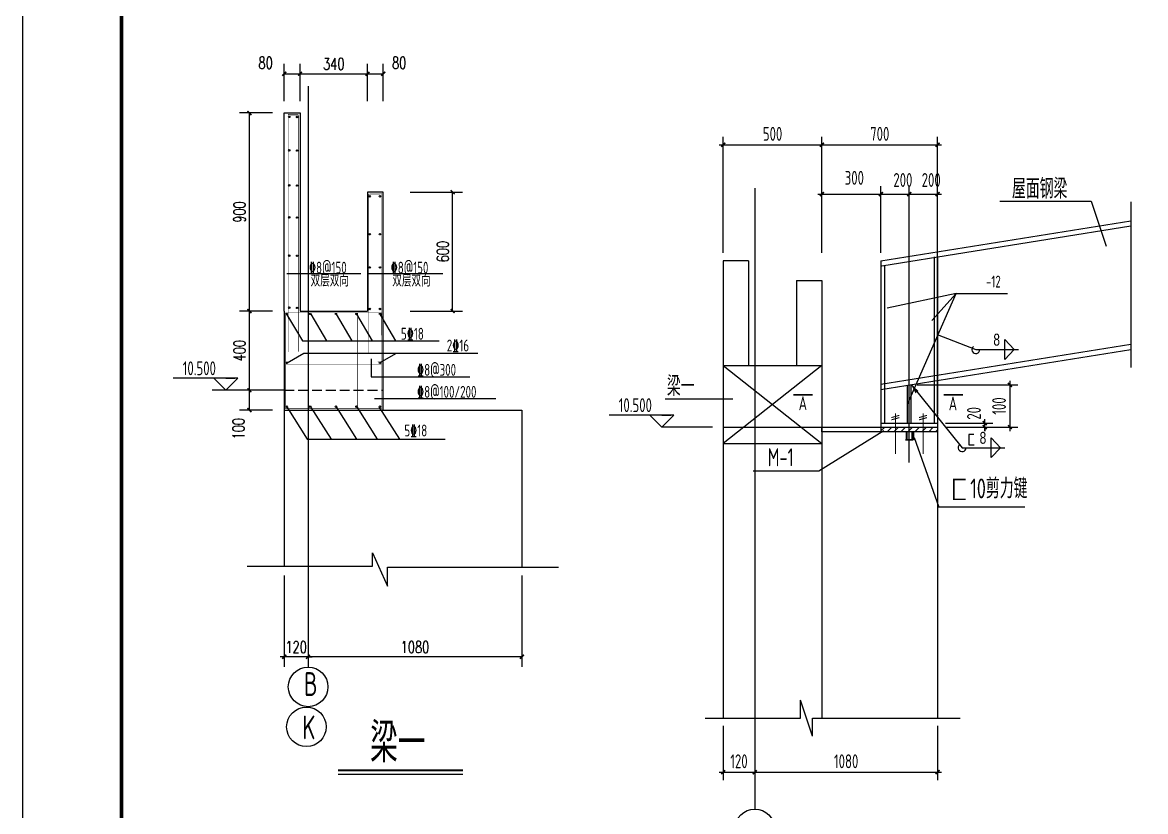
# Model space of a CAD drawing. Extents: x -73672 to 366960, y -527333 to 140666.
# Drawn here: x 185242 to 213593, y -413509 to -393588 of the extents above; entities that cross this region are included whole.
import ezdxf
from ezdxf.enums import TextEntityAlignment as Align

# ---------------------------------------------------------------- set-up
doc = ezdxf.new("R2010")
doc.units = 0
doc.header["$LTSCALE"] = 1000
doc.header["$MEASUREMENT"] = 0
doc.linetypes.add('CENTERR', pattern=[30, 25, -2, 1, -2])
doc.linetypes.add('DASH', pattern=[0.35, 0.25, -0.1])
for name, color, linetype in [('10', 7, 'Continuous'), ('116', 1, 'Continuous'), ('2', 2, 'CENTERR'), ('AXIS', 3, 'Continuous'), ('COLU_DE_TEXT', 7, 'Continuous'), ('DIM', 3, 'Continuous'), ('DOTE', 167, 'Continuous'), ('NUM', 3, 'Continuous'), ('PUB_DIM', 3, 'Continuous'), ('PUB_TEXT', 7, 'Continuous'), ('PUB_TITLE', 4, 'Continuous'), ('SYMB', 7, 'Continuous'), ('TEXT', 3, 'Continuous'), ('WALL', 9, 'Continuous'), ('建-尺寸', 3, 'Continuous'), ('文字', 7, 'Continuous')]:
    doc.layers.add(name, color=color, linetype=linetype)
doc.layers.add('Pkpm_层130', color=9, linetype='Continuous', lineweight=18)
doc.styles.add('A-DIM_T3', font='SIMPLEX', dxfattribs={"width": 0.705882, "bigfont": 'GBCBIG'})
doc.styles.add('ACC2', font='gas.shx', dxfattribs={"width": 0.7, "bigfont": 'Tssdchn.shx'})
doc.styles.add('CADF', font='Tssdeng.shx', dxfattribs={"width": 0.7, "bigfont": 'Tssdchn.shx'})
doc.styles.add('PkpmHz', font='Pkpmeng', dxfattribs={"width": 0.7, "bigfont": 'hztxt'})
doc.styles.add('TSSD_Dimension', font='Tssdeng.shx', dxfattribs={"width": 0.7, "bigfont": '1hztxt.shx'})
doc.styles.add('TSSD_Label', font='Tssdeng.shx', dxfattribs={"width": 0.7, "bigfont": 'hztxt.shx'})
doc.styles.add('TSSD_Rein', font='Tssdeng.shx', dxfattribs={"width": 0.7, "bigfont": 'hztxt.shx'})
doc.dimstyles.new('A-DIM-100', dxfattribs={"dimtxt": 297.5, "dimasz": 100, "dimexe": 250, "dimexo": 300, "dimgap": 100, "dimtad": 1, "dimdec": 0, "dimzin": 0, "dimdsep": 46, "dimtxsty": 'A-DIM_T3', "dimblk": 'ARCHTICK', "dimcen": 0.09, "dimclrt": 7, "dimazin": 2, "dimtfac": 1, "dimtdec": 0, "dimtix": 1, "dimtmove": 2, "dimatfit": 3, "dimfxl": 0, "dimtolj": 1, "dimtzin": 0, "dimarcsym": 0})
doc.dimstyles.new('TSSD_100_100$0', dxfattribs={"dimtxt": 350, "dimasz": 100, "dimexe": 200, "dimexo": 200, "dimgap": 100, "dimtad": 1, "dimdec": 0, "dimzin": 0, "dimdsep": 46, "dimtxsty": 'TSSD_Dimension', "dimblk": 'ARCHTICK', "dimcen": 0, "dimdle": 100, "dimclrt": 7, "dimadec": 0, "dimazin": 0, "dimtfac": 1, "dimtdec": 0, "dimtix": 1, "dimtmove": 2, "dimatfit": 3, "dimldrblk": 'ARCHTICK', "dimfxl": 0, "dimtolj": 1, "dimtzin": 0, "dimarcsym": 0})
doc.dimstyles.new('箭头', dxfattribs={"dimtxt": 3.5, "dimasz": 2.5, "dimexe": 1, "dimexo": 1, "dimgap": 1, "dimtad": 1, "dimdec": 0, "dimlfac": 100, "dimdsep": 46, "dimtxsty": 'CADF', "dimcen": 1, "dimclrd": 256, "dimclre": 256, "dimclrt": 256, "dimadec": 0, "dimazin": 0, "dimtfac": 1, "dimtdec": 0, "dimtix": 1, "dimtmove": 2, "dimatfit": 3, "dimfxl": 0, "dimlwd": -1, "dimlwe": -1, "dimarcsym": 0})

# ---------------------------------------------------------------- blocks, each defined once
blk = doc.blocks.new('_ArchTick')
at = {"color": 0, "linetype": 'ByBlock', "const_width": 0.4}
blk.add_lwpolyline([(-0.5, -0.5), (0.5, 0.5)], dxfattribs=at)
blk = doc.blocks.new('*D7706')
at = {"color": 0, "linetype": 'Continuous', "lineweight": -2}
for p, q in [((202932, -399403), (202932, -396475)), ((205424, -399403), (205424, -396475)), ((202832, -396675), (205524, -396675))]:
    blk.add_line(p, q, dxfattribs=at)
at = {"layer": 'Defpoints', "color": 0}
for p in [(205424, -396675), (202932, -399603), (205424, -399603)]:
    blk.add_point(p, dxfattribs=at)
at = {"color": 0, "linetype": 'ByBlock', "lineweight": -2, "xscale": 100, "yscale": 100, "zscale": 100, "rotation": 180}
blk.add_blockref('_ArchTick', (202932, -396675), dxfattribs=at)
at = {"color": 0, "linetype": 'ByBlock', "lineweight": -2, "xscale": 100, "yscale": 100, "zscale": 100}
blk.add_blockref('_ArchTick', (205424, -396675), dxfattribs=at)
at = {"color": 7, "insert": (204178, -396400), "char_height": 350, "attachment_point": 5, "style": 'TSSD_Dimension'}
blk.add_mtext('\\A1;500', dxfattribs=at)
blk = doc.blocks.new('*D7707')
at = {"color": 0, "linetype": 'Continuous', "lineweight": -2}
for p, q in [((205424, -399403), (205424, -396475)), ((208344, -401874), (208344, -396475)), ((205324, -396675), (208444, -396675))]:
    blk.add_line(p, q, dxfattribs=at)
at = {"layer": 'Defpoints', "color": 0}
for p in [(208344, -396675), (205424, -399603), (208344, -402074)]:
    blk.add_point(p, dxfattribs=at)
at = {"color": 0, "linetype": 'ByBlock', "lineweight": -2, "xscale": 100, "yscale": 100, "zscale": 100, "rotation": 180}
blk.add_blockref('_ArchTick', (205424, -396675), dxfattribs=at)
at = {"color": 0, "linetype": 'ByBlock', "lineweight": -2, "xscale": 100, "yscale": 100, "zscale": 100}
blk.add_blockref('_ArchTick', (208344, -396675), dxfattribs=at)
at = {"color": 7, "insert": (206884, -396400), "char_height": 350, "attachment_point": 5, "style": 'TSSD_Dimension'}
blk.add_mtext('\\A1;700', dxfattribs=at)
blk = doc.blocks.new('*D7708')
at = {"color": 0, "linetype": 'Continuous', "lineweight": -2}
for p, q in [((205424, -399403), (205424, -397722)), ((206914, -399403), (206914, -397722)), ((205324, -397922), (207014, -397922))]:
    blk.add_line(p, q, dxfattribs=at)
at = {"layer": 'Defpoints', "color": 0}
for p in [(206914, -397922), (205424, -399603), (206914, -399603)]:
    blk.add_point(p, dxfattribs=at)
at = {"color": 0, "linetype": 'ByBlock', "lineweight": -2, "xscale": 100, "yscale": 100, "zscale": 100, "rotation": 180}
blk.add_blockref('_ArchTick', (205424, -397922), dxfattribs=at)
at = {"color": 0, "linetype": 'ByBlock', "lineweight": -2, "xscale": 100, "yscale": 100, "zscale": 100}
blk.add_blockref('_ArchTick', (206914, -397922), dxfattribs=at)
at = {"color": 7, "insert": (206242, -397510), "char_height": 350, "attachment_point": 5, "style": 'TSSD_Dimension'}
blk.add_mtext('\\A1;300', dxfattribs=at)
blk = doc.blocks.new('*D7709')
at = {"layer": '10', "color": 0, "linetype": 'Continuous', "lineweight": -2}
for p, q in [((202932, -411349), (202932, -412715)), ((203728, -411539), (203728, -412715)), ((202832, -412515), (203828, -412515))]:
    blk.add_line(p, q, dxfattribs=at)
at = {"layer": 'Defpoints', "color": 0}
for p in [(202932, -411149), (203728, -411339), (203728, -412515)]:
    blk.add_point(p, dxfattribs=at)
at = {"layer": '10', "color": 0, "linetype": 'ByBlock', "lineweight": -2, "xscale": 100, "yscale": 100, "zscale": 100, "rotation": 180}
blk.add_blockref('_ArchTick', (202932, -412515), dxfattribs=at)
at = {"layer": '10', "color": 0, "linetype": 'ByBlock', "lineweight": -2, "xscale": 100, "yscale": 100, "zscale": 100}
blk.add_blockref('_ArchTick', (203728, -412515), dxfattribs=at)
at = {"layer": '10', "color": 7, "insert": (203330, -412240), "char_height": 350, "attachment_point": 5, "style": 'TSSD_Dimension'}
blk.add_mtext('\\A1;120', dxfattribs=at)
blk = doc.blocks.new('*D7710')
at = {"layer": '10', "color": 0, "linetype": 'Continuous', "lineweight": -2}
for p, q in [((208344, -411349), (208344, -412715)), ((203728, -411539), (203728, -412715)), ((203628, -412515), (208444, -412515))]:
    blk.add_line(p, q, dxfattribs=at)
at = {"layer": 'Defpoints', "color": 0}
for p in [(203728, -411339), (208344, -411149), (208344, -412515)]:
    blk.add_point(p, dxfattribs=at)
at = {"layer": '10', "color": 0, "linetype": 'ByBlock', "lineweight": -2, "xscale": 100, "yscale": 100, "zscale": 100, "rotation": 180}
blk.add_blockref('_ArchTick', (203728, -412515), dxfattribs=at)
at = {"layer": '10', "color": 0, "linetype": 'ByBlock', "lineweight": -2, "xscale": 100, "yscale": 100, "zscale": 100}
blk.add_blockref('_ArchTick', (208344, -412515), dxfattribs=at)
at = {"layer": '10', "color": 7, "insert": (206036, -412240), "char_height": 350, "attachment_point": 5, "style": 'TSSD_Dimension'}
blk.add_mtext('\\A1;1080', dxfattribs=at)
blk = doc.blocks.new('*D7711')
at = {"layer": '10', "color": 0, "linetype": 'Continuous', "lineweight": -2}
for p, q in [((206914, -398839), (206914, -397722)), ((207629, -398839), (207629, -397722)), ((206814, -397922), (207729, -397922))]:
    blk.add_line(p, q, dxfattribs=at)
at = {"layer": 'Defpoints', "color": 0}
for p in [(207629, -397922), (206914, -399039), (207629, -399039)]:
    blk.add_point(p, dxfattribs=at)
at = {"layer": '10', "color": 0, "linetype": 'ByBlock', "lineweight": -2, "xscale": 100, "yscale": 100, "zscale": 100, "rotation": 180}
blk.add_blockref('_ArchTick', (206914, -397922), dxfattribs=at)
at = {"layer": '10', "color": 0, "linetype": 'ByBlock', "lineweight": -2, "xscale": 100, "yscale": 100, "zscale": 100}
blk.add_blockref('_ArchTick', (207629, -397922), dxfattribs=at)
at = {"layer": '10', "color": 7, "insert": (207468, -397565), "char_height": 350, "attachment_point": 5, "style": 'TSSD_Dimension'}
blk.add_mtext('\\A1;200', dxfattribs=at)
blk = doc.blocks.new('*D7712')
at = {"layer": '10', "color": 0, "linetype": 'Continuous', "lineweight": -2}
for p, q in [((207829, -402738), (210370, -402738)), ((210170, -402638), (210170, -403903)), ((208544, -403803), (210370, -403803))]:
    blk.add_line(p, q, dxfattribs=at)
at = {"layer": 'Defpoints', "color": 0}
for p in [(207629, -402738), (208344, -403803), (210170, -403803)]:
    blk.add_point(p, dxfattribs=at)
at = {"layer": '10', "color": 0, "linetype": 'ByBlock', "lineweight": -2, "xscale": 100, "yscale": 100, "zscale": 100}
for p, rotation in [((210170, -402738), 90), ((210170, -403803), 270)]:
    blk.add_blockref('_ArchTick', p, dxfattribs=dict(at, rotation=rotation))
at = {"layer": '10', "color": 7, "insert": (209895, -403271), "char_height": 350, "attachment_point": 5, "rotation": 90, "style": 'TSSD_Dimension'}
blk.add_mtext('\\A1;100', dxfattribs=at)
blk = doc.blocks.new('*D7713')
at = {"layer": '10', "color": 0, "linetype": 'Continuous', "lineweight": -2}
for p, q in [((207629, -398839), (207629, -397722)), ((208344, -398839), (208344, -397722)), ((207529, -397922), (208444, -397922))]:
    blk.add_line(p, q, dxfattribs=at)
at = {"layer": 'Defpoints', "color": 0}
for p in [(208344, -397922), (207629, -399039), (208344, -399039)]:
    blk.add_point(p, dxfattribs=at)
at = {"layer": '10', "color": 0, "linetype": 'ByBlock', "lineweight": -2, "xscale": 100, "yscale": 100, "zscale": 100, "rotation": 180}
blk.add_blockref('_ArchTick', (207629, -397922), dxfattribs=at)
at = {"layer": '10', "color": 0, "linetype": 'ByBlock', "lineweight": -2, "xscale": 100, "yscale": 100, "zscale": 100}
blk.add_blockref('_ArchTick', (208344, -397922), dxfattribs=at)
at = {"layer": '10', "color": 7, "insert": (208183, -397565), "char_height": 350, "attachment_point": 5, "style": 'TSSD_Dimension'}
blk.add_mtext('\\A1;200', dxfattribs=at)
blk = doc.blocks.new('*D7714')
at = {"layer": '10', "color": 0, "linetype": 'Continuous', "lineweight": -2}
for p, q in [((208544, -403703), (209736, -403703)), ((209536, -403903), (209536, -403603)), ((209536, -403703), (209536, -403603)), ((208744, -403803), (209736, -403803)), ((209536, -403803), (209536, -403903))]:
    blk.add_line(p, q, dxfattribs=at)
at = {"layer": 'Defpoints', "color": 0}
for p in [(208344, -403703), (209536, -403703), (208544, -403803)]:
    blk.add_point(p, dxfattribs=at)
at = {"layer": '10', "color": 0, "linetype": 'ByBlock', "lineweight": -2, "xscale": 100, "yscale": 100, "zscale": 100}
for p, rotation in [((209536, -403703), 270), ((209536, -403803), 90)]:
    blk.add_blockref('_ArchTick', p, dxfattribs=dict(at, rotation=rotation))
at = {"layer": '10', "color": 7, "insert": (209261, -403456), "char_height": 350, "attachment_point": 5, "rotation": 90, "style": 'TSSD_Dimension'}
blk.add_mtext('\\A1;20', dxfattribs=at)
blk = doc.blocks.new('*D8794')
at = {"layer": 'Defpoints', "color": 0}
for p in [(190971, -402873), (191851, -402873), (191851, -403373)]:
    blk.add_point(p, dxfattribs=at)
at = {"layer": '建-尺寸', "color": 0, "lineweight": -2}
for p, q in [((191551, -402873), (190721, -402873)), ((190971, -403373), (190971, -402873)), ((191551, -403373), (190721, -403373))]:
    blk.add_line(p, q, dxfattribs=at)
at = {"layer": '建-尺寸', "color": 0, "linetype": 'ByBlock', "lineweight": -2, "xscale": 100, "yscale": 100, "zscale": 100}
for p, rotation in [((190971, -402873), 90), ((190971, -403373), 270)]:
    blk.add_blockref('_ArchTick', p, dxfattribs=dict(at, rotation=rotation))
at = {"layer": '建-尺寸', "color": 7, "insert": (190696, -403843), "char_height": 297.5, "attachment_point": 5, "rotation": 90, "style": 'A-DIM_T3'}
blk.add_mtext('\\A1;100', dxfattribs=at)
blk = doc.blocks.new('*D8795')
at = {"layer": 'Defpoints', "color": 0}
for p in [(190971, -400873), (191851, -400873), (191851, -402873)]:
    blk.add_point(p, dxfattribs=at)
at = {"layer": '建-尺寸', "color": 0, "lineweight": -2}
for p, q in [((191551, -400873), (190721, -400873)), ((190971, -402873), (190971, -400873)), ((191551, -402873), (190721, -402873))]:
    blk.add_line(p, q, dxfattribs=at)
at = {"layer": '建-尺寸', "color": 0, "linetype": 'ByBlock', "lineweight": -2, "xscale": 100, "yscale": 100, "zscale": 100}
for p, rotation in [((190971, -400873), 90), ((190971, -402873), 270)]:
    blk.add_blockref('_ArchTick', p, dxfattribs=dict(at, rotation=rotation))
at = {"layer": '建-尺寸', "color": 7, "insert": (190722, -401873), "char_height": 297.5, "attachment_point": 5, "rotation": 90, "style": 'A-DIM_T3'}
blk.add_mtext('\\A1;400', dxfattribs=at)
blk = doc.blocks.new('*D8796')
at = {"layer": 'Defpoints', "color": 0}
for p in [(190971, -395873), (191851, -395873), (191851, -400873)]:
    blk.add_point(p, dxfattribs=at)
at = {"layer": '建-尺寸', "color": 0, "lineweight": -2}
for p, q in [((191551, -395873), (190721, -395873)), ((190971, -400873), (190971, -395873)), ((191551, -400873), (190721, -400873))]:
    blk.add_line(p, q, dxfattribs=at)
at = {"layer": '建-尺寸', "color": 0, "linetype": 'ByBlock', "lineweight": -2, "xscale": 100, "yscale": 100, "zscale": 100}
for p, rotation in [((190971, -395873), 90), ((190971, -400873), 270)]:
    blk.add_blockref('_ArchTick', p, dxfattribs=dict(at, rotation=rotation))
at = {"layer": '建-尺寸', "color": 7, "insert": (190722, -398373), "char_height": 297.5, "attachment_point": 5, "rotation": 90, "style": 'A-DIM_T3'}
blk.add_mtext('\\A1;900', dxfattribs=at)
blk = doc.blocks.new('*D8797')
at = {"layer": 'Defpoints', "color": 0}
for p in [(192251, -394883), (191851, -395873), (192251, -395873)]:
    blk.add_point(p, dxfattribs=at)
at = {"layer": '建-尺寸', "color": 0, "lineweight": -2}
for p, q in [((191851, -395573), (191851, -394633)), ((192251, -395573), (192251, -394633)), ((191851, -394883), (192251, -394883))]:
    blk.add_line(p, q, dxfattribs=at)
at = {"layer": '建-尺寸', "color": 0, "linetype": 'ByBlock', "lineweight": -2, "xscale": 100, "yscale": 100, "zscale": 100, "rotation": 180}
blk.add_blockref('_ArchTick', (191851, -394883), dxfattribs=at)
at = {"layer": '建-尺寸', "color": 0, "linetype": 'ByBlock', "lineweight": -2, "xscale": 100, "yscale": 100, "zscale": 100}
blk.add_blockref('_ArchTick', (192251, -394883), dxfattribs=at)
at = {"layer": '建-尺寸', "color": 7, "insert": (191381, -394608), "char_height": 297.5, "attachment_point": 5, "style": 'A-DIM_T3'}
blk.add_mtext('\\A1;80', dxfattribs=at)
blk = doc.blocks.new('*D8798')
at = {"layer": 'Defpoints', "color": 0}
for p in [(193951, -394883), (192251, -395873), (193951, -395873)]:
    blk.add_point(p, dxfattribs=at)
at = {"layer": '建-尺寸', "color": 0, "lineweight": -2}
for p, q in [((192251, -395573), (192251, -394633)), ((193951, -395573), (193951, -394633)), ((192251, -394883), (193951, -394883))]:
    blk.add_line(p, q, dxfattribs=at)
at = {"layer": '建-尺寸', "color": 0, "linetype": 'ByBlock', "lineweight": -2, "xscale": 100, "yscale": 100, "zscale": 100, "rotation": 180}
blk.add_blockref('_ArchTick', (192251, -394883), dxfattribs=at)
at = {"layer": '建-尺寸', "color": 0, "linetype": 'ByBlock', "lineweight": -2, "xscale": 100, "yscale": 100, "zscale": 100}
blk.add_blockref('_ArchTick', (193951, -394883), dxfattribs=at)
at = {"layer": '建-尺寸', "color": 7, "insert": (193101, -394635), "char_height": 297.5, "attachment_point": 5, "style": 'A-DIM_T3'}
blk.add_mtext('\\A1;340', dxfattribs=at)
blk = doc.blocks.new('*D8799')
at = {"layer": 'Defpoints', "color": 0}
for p in [(194351, -394883), (193951, -395873), (194351, -395873)]:
    blk.add_point(p, dxfattribs=at)
at = {"layer": '建-尺寸', "color": 0, "lineweight": -2}
for p, q in [((193951, -395573), (193951, -394633)), ((194351, -395573), (194351, -394633)), ((193951, -394883), (194351, -394883))]:
    blk.add_line(p, q, dxfattribs=at)
at = {"layer": '建-尺寸', "color": 0, "linetype": 'ByBlock', "lineweight": -2, "xscale": 100, "yscale": 100, "zscale": 100, "rotation": 180}
blk.add_blockref('_ArchTick', (193951, -394883), dxfattribs=at)
at = {"layer": '建-尺寸', "color": 0, "linetype": 'ByBlock', "lineweight": -2, "xscale": 100, "yscale": 100, "zscale": 100}
blk.add_blockref('_ArchTick', (194351, -394883), dxfattribs=at)
at = {"layer": '建-尺寸', "color": 7, "insert": (194751, -394608), "char_height": 297.5, "attachment_point": 5, "style": 'A-DIM_T3'}
blk.add_mtext('\\A1;80', dxfattribs=at)
blk = doc.blocks.new('*D8800')
at = {"layer": 'Defpoints', "color": 0}
for p in [(192451, -407250), (197851, -407250), (192451, -409603)]:
    blk.add_point(p, dxfattribs=at)
at = {"layer": '建-尺寸', "color": 0, "lineweight": -2}
for p, q in [((192451, -407550), (192451, -409853)), ((197851, -407550), (197851, -409853)), ((197851, -409603), (192451, -409603))]:
    blk.add_line(p, q, dxfattribs=at)
at = {"layer": '建-尺寸', "color": 0, "linetype": 'ByBlock', "lineweight": -2, "xscale": 100, "yscale": 100, "zscale": 100, "rotation": 180}
blk.add_blockref('_ArchTick', (192451, -409603), dxfattribs=at)
at = {"layer": '建-尺寸', "color": 0, "linetype": 'ByBlock', "lineweight": -2, "xscale": 100, "yscale": 100, "zscale": 100}
blk.add_blockref('_ArchTick', (197851, -409603), dxfattribs=at)
at = {"layer": '建-尺寸', "color": 7, "insert": (195151, -409355), "char_height": 297.5, "attachment_point": 5, "style": 'A-DIM_T3'}
blk.add_mtext('\\A1;1080', dxfattribs=at)
blk = doc.blocks.new('*D8801')
at = {"layer": 'Defpoints', "color": 0}
for p in [(191851, -407250), (192451, -407250), (191851, -409603)]:
    blk.add_point(p, dxfattribs=at)
at = {"layer": '建-尺寸', "color": 0, "lineweight": -2}
for p, q in [((191851, -407550), (191851, -409853)), ((192451, -407550), (192451, -409853)), ((191851, -409603), (191751, -409603)), ((192451, -409603), (191851, -409603)), ((192451, -409603), (192551, -409603))]:
    blk.add_line(p, q, dxfattribs=at)
at = {"layer": '建-尺寸', "color": 0, "linetype": 'ByBlock', "lineweight": -2, "xscale": 100, "yscale": 100, "zscale": 100}
blk.add_blockref('_ArchTick', (191851, -409603), dxfattribs=at)
at = {"layer": '建-尺寸', "color": 0, "linetype": 'ByBlock', "lineweight": -2, "xscale": 100, "yscale": 100, "zscale": 100, "rotation": 180}
blk.add_blockref('_ArchTick', (192451, -409603), dxfattribs=at)
at = {"layer": '建-尺寸', "color": 7, "insert": (192151, -409355), "char_height": 297.5, "attachment_point": 5, "style": 'A-DIM_T3'}
blk.add_mtext('\\A1;120', dxfattribs=at)
blk = doc.blocks.new('*D8918')
at = {"layer": 'Defpoints', "color": 0}
for p in [(194730, -397873), (196102, -397873), (194730, -400873)]:
    blk.add_point(p, dxfattribs=at)
at = {"layer": '建-尺寸', "color": 0, "lineweight": -2}
for p, q in [((195030, -397873), (196352, -397873)), ((196102, -400873), (196102, -397873)), ((195030, -400873), (196352, -400873))]:
    blk.add_line(p, q, dxfattribs=at)
at = {"layer": '建-尺寸', "color": 0, "linetype": 'ByBlock', "lineweight": -2, "xscale": 100, "yscale": 100, "zscale": 100}
for p, rotation in [((196102, -397873), 90), ((196102, -400873), 270)]:
    blk.add_blockref('_ArchTick', p, dxfattribs=dict(at, rotation=rotation))
at = {"layer": '建-尺寸', "color": 7, "insert": (195853, -399373), "char_height": 297.5, "attachment_point": 5, "rotation": 90, "style": 'A-DIM_T3'}
blk.add_mtext('\\A1;600', dxfattribs=at)

msp = doc.modelspace()

# ---------------------------------------------------------------- hatches: boundary and pattern name
h = msp.add_hatch(color=0)
h.dxf.hatch_style = 1
h.paths.add_polyline_path([(191994.05, -395970.39, 1), (191957.2, -395970.39, 1)])
h = msp.add_hatch(color=0)
h.dxf.hatch_style = 1
h.paths.add_polyline_path([(192193.2, -395975.63, 1), (192156.35, -395975.63, 1)])
h = msp.add_hatch(color=0)
h.dxf.hatch_style = 1
h.paths.add_polyline_path([(191994.05, -396815.61, 1), (191957.2, -396815.61, 1)])
h = msp.add_hatch(color=0)
h.dxf.hatch_style = 1
h.paths.add_polyline_path([(192193.2, -396820.85, 1), (192156.35, -396820.85, 1)])
h = msp.add_hatch(color=0)
h.dxf.hatch_style = 1
h.paths.add_polyline_path([(191994.05, -397701.08, 1), (191957.2, -397701.08, 1)])
h = msp.add_hatch(color=0)
h.dxf.hatch_style = 1
h.paths.add_polyline_path([(192193.2, -397706.32, 1), (192156.35, -397706.32, 1)])
h = msp.add_hatch(color=0)
h.dxf.hatch_style = 1
h.paths.add_polyline_path([(194028.42, -397977.34, 1), (193991.57, -397977.34, 1)])
h = msp.add_hatch(color=0)
h.dxf.hatch_style = 1
h.paths.add_polyline_path([(194284.32, -397977.34, 1), (194247.46, -397977.34, 1)])
h = msp.add_hatch(color=0)
h.dxf.hatch_style = 1
h.paths.add_polyline_path([(191994.05, -398507.86, 1), (191957.2, -398507.86, 1)])
h = msp.add_hatch(color=0)
h.dxf.hatch_style = 1
h.paths.add_polyline_path([(192193.2, -398513.1, 1), (192156.35, -398513.1, 1)])
h = msp.add_hatch(color=0)
h.dxf.hatch_style = 1
h.paths.add_polyline_path([(194028.42, -398933.91, 1), (193991.57, -398933.91, 1)])
h = msp.add_hatch(color=0)
h.dxf.hatch_style = 1
h.paths.add_polyline_path([(194284.32, -398933.91, 1), (194247.46, -398933.91, 1)])
h = msp.add_hatch(color=0)
h.dxf.hatch_style = 1
h.paths.add_polyline_path([(191994.05, -399473.83, 1), (191957.2, -399473.83, 1)])
h = msp.add_hatch(color=0)
h.dxf.hatch_style = 1
h.paths.add_polyline_path([(192193.2, -399479.07, 1), (192156.35, -399479.07, 1)])
h = msp.add_hatch(color=0)
h.dxf.hatch_style = 1
h.paths.add_polyline_path([(194028.42, -399772.42, 1), (193991.57, -399772.42, 1)])
h = msp.add_hatch(color=0)
h.dxf.hatch_style = 1
h.paths.add_polyline_path([(194284.32, -399772.42, 1), (194247.46, -399772.42, 1)])
h = msp.add_hatch(color=0)
h.dxf.hatch_style = 1
h.paths.add_polyline_path([(191994.05, -400788.21, 1), (191957.2, -400788.21, 1)])
h = msp.add_hatch(color=0)
h.dxf.hatch_style = 1
h.paths.add_polyline_path([(192193.2, -400793.45, 1), (192156.35, -400793.45, 1)])
h = msp.add_hatch(color=0)
h.dxf.hatch_style = 1
h.paths.add_polyline_path([(194028.42, -400820.56, 1), (193991.57, -400820.56, 1)])
h = msp.add_hatch(color=0)
h.dxf.hatch_style = 1
h.paths.add_polyline_path([(194284.32, -400820.56, 1), (194247.46, -400820.56, 1)])
h = msp.add_hatch(color=0)
h.dxf.hatch_style = 1
h.paths.add_polyline_path([(191931.16, -400945.43, 1), (191894.31, -400945.43, 1)])
h = msp.add_hatch(color=0)
h.dxf.hatch_style = 1
h.paths.add_polyline_path([(192523.44, -400945.43, 1), (192486.59, -400945.43, 1)])
h = msp.add_hatch(color=0)
h.dxf.hatch_style = 1
h.paths.add_polyline_path([(193173.29, -400945.43, 1), (193136.44, -400945.43, 1)])
h = msp.add_hatch(color=0)
h.dxf.hatch_style = 1
h.paths.add_polyline_path([(193692.12, -400945.43, 1), (193655.27, -400945.43, 1)])
h = msp.add_hatch(color=0)
h.dxf.hatch_style = 1
h.paths.add_polyline_path([(194284.32, -400945.43, 1), (194247.46, -400945.43, 1)])
h = msp.add_hatch(color=0)
h.dxf.hatch_style = 1
h.paths.add_polyline_path([(191931.16, -402180.67, 1), (191894.31, -402180.67, 1)])
h = msp.add_hatch(color=0)
h.dxf.hatch_style = 1
h.paths.add_polyline_path([(194284.32, -402180.67, 1), (194247.46, -402180.67, 1)])
h = msp.add_hatch(color=0)
h.dxf.hatch_style = 1
h.paths.add_polyline_path([(191931.16, -403287.5, 1), (191894.31, -403287.5, 1)])
h = msp.add_hatch(color=0)
h.dxf.hatch_style = 1
h.paths.add_polyline_path([(192523.44, -403287.5, 1), (192486.59, -403287.5, 1)])
h = msp.add_hatch(color=0)
h.dxf.hatch_style = 1
h.paths.add_polyline_path([(193173.29, -403287.5, 1), (193136.44, -403287.5, 1)])
h = msp.add_hatch(color=0)
h.dxf.hatch_style = 1
h.paths.add_polyline_path([(193692.12, -403287.5, 1), (193655.27, -403287.5, 1)])
h = msp.add_hatch(color=0)
h.dxf.hatch_style = 1
h.paths.add_polyline_path([(194284.32, -403287.5, 1), (194247.46, -403287.5, 1)])
at = {"linetype": 'Continuous'}
h = msp.add_hatch(dxfattribs=at)
h.set_pattern_fill('ANSI31', color=3, scale=39, style=0)
h.set_pattern_definition([(45, (-915393.07, -247166.04), (-87.557497, 87.557497), [])])
h.paths.add_polyline_path([(208344.04, -403803.16), (206914.04, -403803.16), (206914.04, -403919.97), (208344.04, -403919.97)])

# ---------------------------------------------------------------- linework, layer by layer
at = {"color": 1}
msp.add_line((192451.43, -395193.33), (192451.43, -409030.22), dxfattribs=at)
at = {"color": 0}
for p, q in [((191851.43, -400872.77), (191851.43, -395872.77)), ((191851.43, -395872.77), (192251.43, -395872.77)), ((192251.43, -395872.77), (192251.43, -400872.77)), ((194351.43, -397872.77), (193951.43, -397872.77)), ((193951.43, -397872.77), (193951.43, -400872.77)), ((194351.43, -400872.77), (194351.43, -397872.77)), ((208344.04, -402737.94), (208344.04, -398839.11)), ((191917.75, -399923.53), (193787.44, -399923.53)), ((193980.49, -399923.53), (195850.18, -399923.53)), ((208812.14, -400429.48), (207074.54, -400797.97)), ((207584.04, -403225.79), (208812.14, -400429.48)), ((191851.43, -400872.77), (191851.43, -403372.77)), ((192251.43, -400872.77), (193951.43, -400872.77)), ((194351.43, -403372.77), (194351.43, -400872.77)), ((191907.37, -400954.21), (192306.98, -401625.68)), ((192520.54, -400954.21), (192920.14, -401625.68)), ((193159.9, -400954.21), (193559.5, -401625.68)), ((193673.49, -400954.21), (194073.09, -401625.68)), ((194260.45, -400954.21), (194660.05, -401625.68)), ((192306.98, -401625.68), (195764.52, -401625.68)), ((191923.2, -402176.9), (192349, -401934.52)), ((192349, -401934.52), (196741.57, -401934.52)), ((194255.31, -402176.9), (194681.11, -401934.52)), ((194043.24, -402083.76), (194043.24, -402534.46)), ((202932.05, -402246.89), (205424.24, -402246.89)), ((205424.24, -402246.89), (202932.05, -404219.06)), ((202932.05, -402246.89), (205424.24, -404219.06)), ((194043.24, -402534.46), (196532.57, -402534.46)), ((194127.09, -403084.74), (197187.66, -403084.74)), ((203173.66, -403100.94), (201469.81, -403100.94)), ((191851.43, -403372.77), (194351.43, -403372.77)), ((191851.43, -403372.77), (191851.43, -407312.78)), ((191913.74, -403292.81), (192430.77, -404106.91)), ((192514.78, -403292.81), (193031.81, -404106.91)), ((193158.76, -403292.81), (193675.79, -404106.91)), ((193680.98, -403292.81), (194198.01, -404106.91)), ((194239.1, -403292.81), (194756.13, -404106.91)), ((194351.43, -403372.77), (197851.43, -403372.77)), ((197851.43, -403372.77), (197851.43, -407335.52)), ((202658.14, -403803.16), (201383.91, -403803.16)), ((202932.05, -403803.16), (206914.04, -403803.16)), ((206914.04, -403803.16), (206914.04, -403919.97)), ((192430.77, -404106.91), (195910.92, -404106.91)), ((202932.05, -404219.06), (205424.24, -404219.06)), ((194078.36, -407312.78), (194078.36, -406977.37)), ((194078.36, -406977.37), (194454.01, -407822.59)), ((190912.14, -407312.78), (194078.36, -407312.78)), ((194454.01, -407822.59), (194454.01, -407335.52)), ((194454.01, -407335.52), (198775.91, -407335.52))]:
    msp.add_line(p, q, dxfattribs=at)
at = {"color": 3, "linetype": 'Continuous'}
for p, q in [((209918.13, -398100.33), (212223.3, -398100.33)), ((212223.3, -398100.33), (212602.76, -399238)), ((213219.56, -398117.29), (213219.56, -402296.9)), ((206914.04, -399603.16), (213219.56, -398594.47)), ((206934.72, -399731.51), (213219.56, -398726.15)), ((202932.05, -399603.16), (202932.05, -411149.15)), ((203572.05, -399603.16), (202932.05, -399603.16)), ((203572.05, -399603.16), (203572.05, -402246.89)), ((206914.04, -399603.16), (206914.04, -403803.16)), ((204784.24, -400106.27), (204784.24, -402246.89)), ((204784.24, -400106.27), (205424.24, -400106.27)), ((205424.24, -400106.27), (205424.24, -403803.16)), ((205424.24, -400106.27), (205424.24, -411149.15)), ((206914.04, -402721.49), (213219.56, -401712.79)), ((206914.04, -402853.16), (213219.56, -401844.47)), ((207584.04, -403703.16), (207584.04, -402748.42)), ((207674.04, -403703.16), (207674.04, -402727.47)), ((208344.04, -403503.16), (208344.04, -402622.72)), ((206914.04, -403703.16), (208344.04, -403703.16)), ((208344.04, -403503.16), (208344.04, -411149.15)), ((205424.24, -403803.16), (208344.04, -403803.16))]:
    msp.add_line(p, q, dxfattribs=at)
for p, q in [((206914.04, -399734.84), (206914.04, -402721.49)), ((207004.04, -399734.84), (207004.04, -403703.16)), ((208254.04, -399504.4), (208254.04, -403703.16)), ((208344.04, -399504.4), (208344.04, -403472.72)), ((208201.1, -401115.15), (208812.14, -400429.48)), ((208812.14, -400429.48), (210104.94, -400429.48))]:
    msp.add_line(p, q)
at = {"color": 0, "const_width": 10}
for points in [[(192210.03, -395907.35), (191948, -395907.35), (191948, -401903.85)], [(191995.61, -395939.04), (192215.07, -395939.04), (192215.07, -401901.5)], [(194275.27, -397925.49), (193980.49, -397925.49), (193980.49, -401921.57)], [(194008.43, -397904.98), (194313.04, -397904.98), (194313.04, -401490.68)], [(192472.47, -400917.41), (192472.47, -403330.29)], [(193704.43, -400917.41), (193704.43, -403330.29)], [(191885.06, -402153.47), (191975.43, -402153.47)], [(191896.01, -402215.73), (194303.78, -402215.73)], [(194212.47, -402153.47), (194302.83, -402153.47)]]:
    msp.add_lwpolyline(points, dxfattribs=at)
msp.add_lwpolyline([(191886.52, -400921.44), (191886.52, -403338.52), (194303.78, -403338.52), (194303.78, -400921.44), (191886.52, -400921.44)], close=True, dxfattribs=at)
at = {"color": 3, "linetype": 'Continuous', "const_width": 26}
for points in [[(207277.81, -403453.93), (207277.81, -404485.37)], [(207976.11, -403453.93), (207976.11, -404485.37)], [(207177.42, -403620.25), (207378.2, -403563.59)], [(207177.43, -403563.21), (207378.2, -403506.56)], [(207875.72, -403620.25), (208076.5, -403563.59)], [(207875.73, -403563.21), (208076.5, -403506.56)]]:
    msp.add_lwpolyline(points, dxfattribs=at)
at = {"color": 3, "linetype": 'Continuous'}
msp.add_lwpolyline([(205424.24, -403803.16), (208344.04, -403803.16), (208344.04, -403919.97), (205424.24, -403919.97)], close=True, dxfattribs=at)
at = {"color": 0}
for centre in [(191975.63, -395970.39), (192174.77, -395975.63), (191975.63, -396815.61), (192174.77, -396820.85), (191975.63, -397701.08), (192174.77, -397706.32), (194010, -397977.34), (194265.89, -397977.34), (191975.63, -398507.86), (192174.77, -398513.1), (194010, -398933.91), (194265.89, -398933.91), (191975.63, -399473.83), (192174.77, -399479.07), (194010, -399772.42), (194265.89, -399772.42), (191975.63, -400788.21), (192174.77, -400793.45), (194010, -400820.56), (194265.89, -400820.56), (191912.74, -400945.43), (192505.02, -400945.43), (193154.86, -400945.43), (193673.69, -400945.43), (194265.89, -400945.43), (191912.74, -402180.67), (194265.89, -402180.67), (191912.74, -403287.5), (192505.02, -403287.5), (193154.86, -403287.5), (193673.69, -403287.5), (194265.89, -403287.5)]:
    msp.add_circle(centre, 18.43, dxfattribs=at)
at = {"color": 0, "linetype": 'ByBlock', "lineweight": -2}
for centre in [(192452.76, -410362.02), (192409.83, -411370.92), (203728.26, -413944.82)]:
    msp.add_circle(centre, 500, dxfattribs=at)
at = {"layer": '10', "color": 3, "linetype": 'Continuous'}
for p, q in [((205348.44, -404903.35), (206982.95, -403885.92)), ((209261.96, -403991.52), (209135.05, -403991.52)), ((209135.05, -403991.52), (209135.05, -404251.13)), ((209135.05, -404251.13), (209269.89, -404251.13))]:
    msp.add_line(p, q, dxfattribs=at)
msp.add_lwpolyline([(207674.04, -402730.69, 0, 100, 0), (207823.13, -402917.85, 30, 30, 0)], format="xyseb", dxfattribs=at)
at = {"layer": '10', "color": 3, "linetype": 'Continuous', "const_width": 39}
for points in [[(204705.35, -402986.47), (205192.87, -402986.47)], [(208494.21, -402986.47), (208981.73, -402986.47)]]:
    msp.add_lwpolyline(points, dxfattribs=at)
at = {"layer": '10', "color": 3, "linetype": 'Continuous'}
for centre in [(209310.98, -401845.57, 100), (208964.83, -404323.98)]:
    msp.add_arc(centre, 100, 128.540159, 0, dxfattribs=at)
at = {"layer": '116', "const_width": 45, "elevation": -295}
for points in [[(207562.91, -403925.09), (207562.91, -404125.09)], [(207702.91, -403925.09), (207702.91, -404125.09)], [(207732.91, -403925.09), (207732.91, -404125.09)], [(207532.91, -404125.09), (207732.91, -404125.09)]]:
    msp.add_lwpolyline(points, dxfattribs=at)
at = {"layer": '2'}
for p, q in [((210045.21, -401595.57, 100), (210275.6, -401845.57, 100)), ((210045.21, -402095.57, 100), (210045.21, -401595.57, 100)), ((210045.21, -402095.57, 100), (210275.6, -401845.57, 100)), ((209699.07, -404073.98), (209929.46, -404323.98)), ((209699.07, -404573.98), (209699.07, -404073.98)), ((209699.07, -404573.98), (209929.46, -404323.98))]:
    msp.add_line(p, q, dxfattribs=at)
at = {"layer": 'AXIS', "color": 3, "linetype": 'Continuous'}
for p, q in [((203688.98, -404903.35), (205348.44, -404903.35)), ((204884.22, -411149.15), (204884.22, -410694.76)), ((205187.39, -411603.53), (204884.22, -410694.76)), ((202477.78, -411149.15), (204884.22, -411149.15)), ((205187.39, -411149.15), (208915.57, -411149.15)), ((205187.39, -411603.53), (205187.39, -411149.15))]:
    msp.add_line(p, q, dxfattribs=at)
at = {"layer": 'DOTE'}
for p, q in [((203728.26, -397771.83), (203728.26, -413444.82)), ((207629.04, -404695.99), (207629.04, -397794.28))]:
    msp.add_line(p, q, dxfattribs=at)
at = {"layer": 'NUM'}
msp.add_line((193209.15, -412568.98), (196359.91, -412568.98), dxfattribs=at)
at = {"layer": 'NUM', "const_width": 50}
msp.add_lwpolyline([(193209.15, -412468.98), (196359.91, -412468.98)], dxfattribs=at)
at = {"layer": 'PUB_DIM', "lineweight": -3, "ltscale": 1.5}
for p, q in [((190679.61, -402570.37), (189045.81, -402570.37)), ((190074.81, -402570.37), (190377.21, -402872.77)), ((190377.21, -402570.37), (190604.73, -402570.37)), ((190377.21, -402872.77), (190679.61, -402570.37)), ((191851.43, -402872.77), (190031.42, -402872.77)), ((201686.31, -403500.76), (200052.52, -403500.76)), ((201081.51, -403500.76), (201383.91, -403803.16)), ((201383.91, -403500.76), (201611.43, -403500.76)), ((201383.91, -403803.16), (201686.31, -403500.76))]:
    msp.add_line(p, q, dxfattribs=at)
at = {"layer": 'PUB_DIM', "const_width": 40}
msp.add_lwpolyline([(209053.55, -405126.49), (208753.55, -405126.49), (208753.55, -405626.49), (209053.55, -405626.49)], dxfattribs=at)
at = {"layer": 'PUB_TITLE'}
msp.add_lwpolyline([(185241.64, -443233.5), (333941.64, -443233.5), (333941.64, -359133.5), (185241.64, -359133.5)], close=True, dxfattribs=at)
at = {"layer": 'PUB_TITLE', "const_width": 100}
msp.add_lwpolyline([(187741.64, -442233.5), (332941.64, -442233.5), (332941.64, -360133.5), (187741.64, -360133.5)], close=True, dxfattribs=at)
at = {"layer": 'WALL', "linetype": 'DASH'}
msp.add_line((191851.43, -402872.77), (194351.43, -402872.77), dxfattribs=at)
at = {"layer": '文字'}
for p in [(207753.8, -404063.72), (210546.48, -405822.67)]:
    msp.add_line(p, (208378.8, -405822.67), dxfattribs=at)

# ---------------------------------------------------------------- texts
at = {"layer": 'COLU_DE_TEXT', "style": 'TSSD_Rein', "width": 0.7}
for s, p in [('B', (192350.04, -410589.82)), ('K', (192307.1, -411684.58))]:
    msp.add_text(s, height=600, dxfattribs=at).set_placement(p)
at = {"layer": 'NUM', "style": 'TSSD_Label', "width": 0.7}
msp.add_text('梁一', height=1000, dxfattribs=at).set_placement((194717.49, -411718.98), align=Align.MIDDLE)
at = {"layer": 'Pkpm_层130', "style": 'PkpmHz', "width": 0.7}
for s, p in [('屋面钢梁', (210220.03, -398034.8)), ('梁一', (201510.29, -403017.76)), ('10剪力键', (209167.24, -405602.12))]:
    msp.add_text(s, height=500, dxfattribs=at).set_placement(p)
at = {"layer": 'PUB_TEXT', "style": 'TSSD_Dimension', "width": 0.7}
for p in [(189706.96, -402318.96), (200713.67, -403249.36)]:
    msp.add_text('10.500', height=350, dxfattribs=at).set_placement(p, align=Align.MIDDLE)
for s, height, p in [('A', 350, (204837.5, -403375.91)), ('A', 350, (208626.36, -403381.52)), ('M-1', 455, (204054.49, -404792.6))]:
    msp.add_text(s, height=height, dxfattribs=at).set_placement(p)
at = {"layer": 'SYMB', "style": 'ACC2', "width": 0.75}
for p in [(209751.59, -401745.57, 100), (209405.45, -404223.98)]:
    msp.add_text('8', height=300, dxfattribs=at).set_placement(p)
at = {"layer": 'TEXT', "style": 'TSSD_Rein', "width": 0.7}
for s, p in [('%%1328@150', (192474.22, -399928.1)), ('%%1328@150', (194536.96, -399928.1)), ('双层双向', (192516.14, -400255.12)), ('双层双向', (194578.88, -400255.12)), ('-12', (209565.66, -400279.35)), ('5%%13218', (194796.89, -401596.74)), ('2%%13216', (195954.37, -401893.07)), ('%%1328@300', (195203.07, -402507.9)), ('%%1328@100/200', (195203.07, -403063.42)), ('5%%13218', (194882.24, -404040.21))]:
    msp.add_text(s, height=300, dxfattribs=at).set_placement(p)

# ---------------------------------------------------------------- dimensions: what is measured, and where the dimension line sits
at = {"color": 3, "linetype": 'Continuous'}
for base, p1, p2, text, picture, middle in [((205424.24, -396674.53), (202932.05, -399603.16), (205424.24, -399603.16), '500', '*D7706', (204178.15, -396399.53)), ((208344.04, -396674.53), (205424.24, -399603.16), (208344.04, -402074.16), '700', '*D7707', (206884.14, -396399.53))]:
    dim = msp.add_linear_dim(base=base, p1=p1, p2=p2, text=text, dimstyle='TSSD_100_100$0', override={"dimtxsty": 'TSSD_Dimension', "dimfxl": 100}, dxfattribs=at)
    dim.commit()
    dim.dimension.update_dxf_attribs({"geometry": picture, "text_midpoint": middle})
dim = msp.add_linear_dim(base=(206914.04, -397922.32), p1=(205424.24, -399603.16), p2=(206914.04, -399603.16), text='300', dimstyle='TSSD_100_100$0', override={"dimtxsty": 'TSSD_Dimension', "dimfxl": 100}, dxfattribs=at)
dim.commit()
dim.dimension.update_dxf_attribs({"geometry": '*D7708', "text_midpoint": (206241.94, -397509.76), "dimtype": 160})
at = {"layer": '10', "color": 3, "linetype": 'Continuous'}
for base, p1, p2, picture, middle in [((207629.04, -397922.32), (206914.04, -399039.11), (207629.04, -399039.11), '*D7711', (207467.89, -397564.82)), ((208344.04, -397922.32), (207629.04, -399039.11), (208344.04, -399039.11), '*D7713', (208182.89, -397564.82))]:
    dim = msp.add_linear_dim(base=base, p1=p1, p2=p2, text='200', dimstyle='TSSD_100_100$0', override={"dimtxsty": 'TSSD_Dimension', "dimfxl": 250}, dxfattribs=at)
    dim.commit()
    dim.dimension.update_dxf_attribs({"geometry": picture, "text_midpoint": middle, "dimtype": 160})
dim = msp.add_linear_dim(base=(210170, -403803.16), p1=(207629.04, -402737.94), p2=(208344.04, -403803.16), angle=90, text='100', dimstyle='TSSD_100_100$0', override={"dimfxl": 250}, dxfattribs=at)
dim.commit()
dim.dimension.update_dxf_attribs({"geometry": '*D7712', "text_midpoint": (209895, -403270.55)})
dim = msp.add_linear_dim(base=(209536.03, -403703.16), p1=(208544.04, -403803.16), p2=(208344.04, -403703.16), angle=90, text='20', dimstyle='TSSD_100_100$0', override={"dimfxl": 250}, dxfattribs=at)
dim.commit()
dim.dimension.update_dxf_attribs({"geometry": '*D7714', "text_midpoint": (209261.03, -403455.97), "dimtype": 160})
for base, p1, p2, text, picture, middle in [((203728.26, -412515.37), (202932.05, -411149.15), (203728.26, -411339.31), '120', '*D7709', (203330.15, -412240.37)), ((208344.04, -412515.37), (203728.26, -411339.31), (208344.04, -411149.15), '1080', '*D7710', (206036.15, -412240.37))]:
    dim = msp.add_linear_dim(base=base, p1=p1, p2=p2, text=text, dimstyle='TSSD_100_100$0', override={"dimtxsty": 'TSSD_Dimension', "dimfxl": 250}, dxfattribs=at)
    dim.commit()
    dim.dimension.update_dxf_attribs({"geometry": picture, "text_midpoint": middle})
at = {"layer": '建-尺寸', "color": 0}
for base, p1, p2, angle, text, picture, middle in [((192251.43, -394883.27), (191851.43, -395872.77), (192251.43, -395872.77), 0, '80', '*D8797', (191381.43, -394608.27)), ((194351.43, -394883.27), (193951.43, -395872.77), (194351.43, -395872.77), 0, '80', '*D8799', (194751.43, -394608.27)), ((190970.59, -402872.77), (191851.43, -403372.77), (191851.43, -402872.77), 90, '100', '*D8794', (190695.59, -403842.77))]:
    dim = msp.add_linear_dim(base=base, p1=p1, p2=p2, angle=angle, text=text, dimstyle='A-DIM-100', dxfattribs=at)
    dim.commit()
    dim.dimension.update_dxf_attribs({"geometry": picture, "text_midpoint": middle, "dimtype": 161})
for p1, p2, distance, text, picture, middle in [((192251.43, -395872.77), (193951.43, -395872.77), 989.49, '340', '*D8798', (193101.43, -394634.52)), ((191851.43, -400872.77), (191851.43, -395872.77), 880.84, '900', '*D8796', (190721.84, -398372.77)), ((194729.57, -400872.77), (194729.57, -397872.77), -1372.19, '600', '*D8918', (195853.01, -399372.77)), ((191851.43, -402872.77), (191851.43, -400872.77), 880.84, '400', '*D8795', (190721.84, -401872.77)), ((192451.43, -407250.04), (191851.43, -407250.04), 2353.4, '120', '*D8801', (192151.43, -409354.69)), ((197851.43, -407250.04), (192451.43, -407250.04), 2353.4, '1080', '*D8800', (195151.43, -409354.69))]:
    dim = msp.add_aligned_dim(p1=p1, p2=p2, distance=distance, text=text, dimstyle='A-DIM-100', dxfattribs=at)
    dim.commit()
    dim.dimension.update_dxf_attribs({"geometry": picture, "text_midpoint": middle})

# ---------------------------------------------------------------- leaders
at = {"layer": 'DIM'}
for points in [[(208331.97, -401463.61, 100), (209310.98, -401845.57, 100), (210390, -401845.57, 100)], [(207674.04, -402730.69), (208964.83, -404323.98), (210043.86, -404323.98)]]:
    msp.add_leader(points, dimstyle='箭头', override={"dimscale": 1, "dimtad": 0}, dxfattribs=at)

doc.saveas('drawing.dxf')
